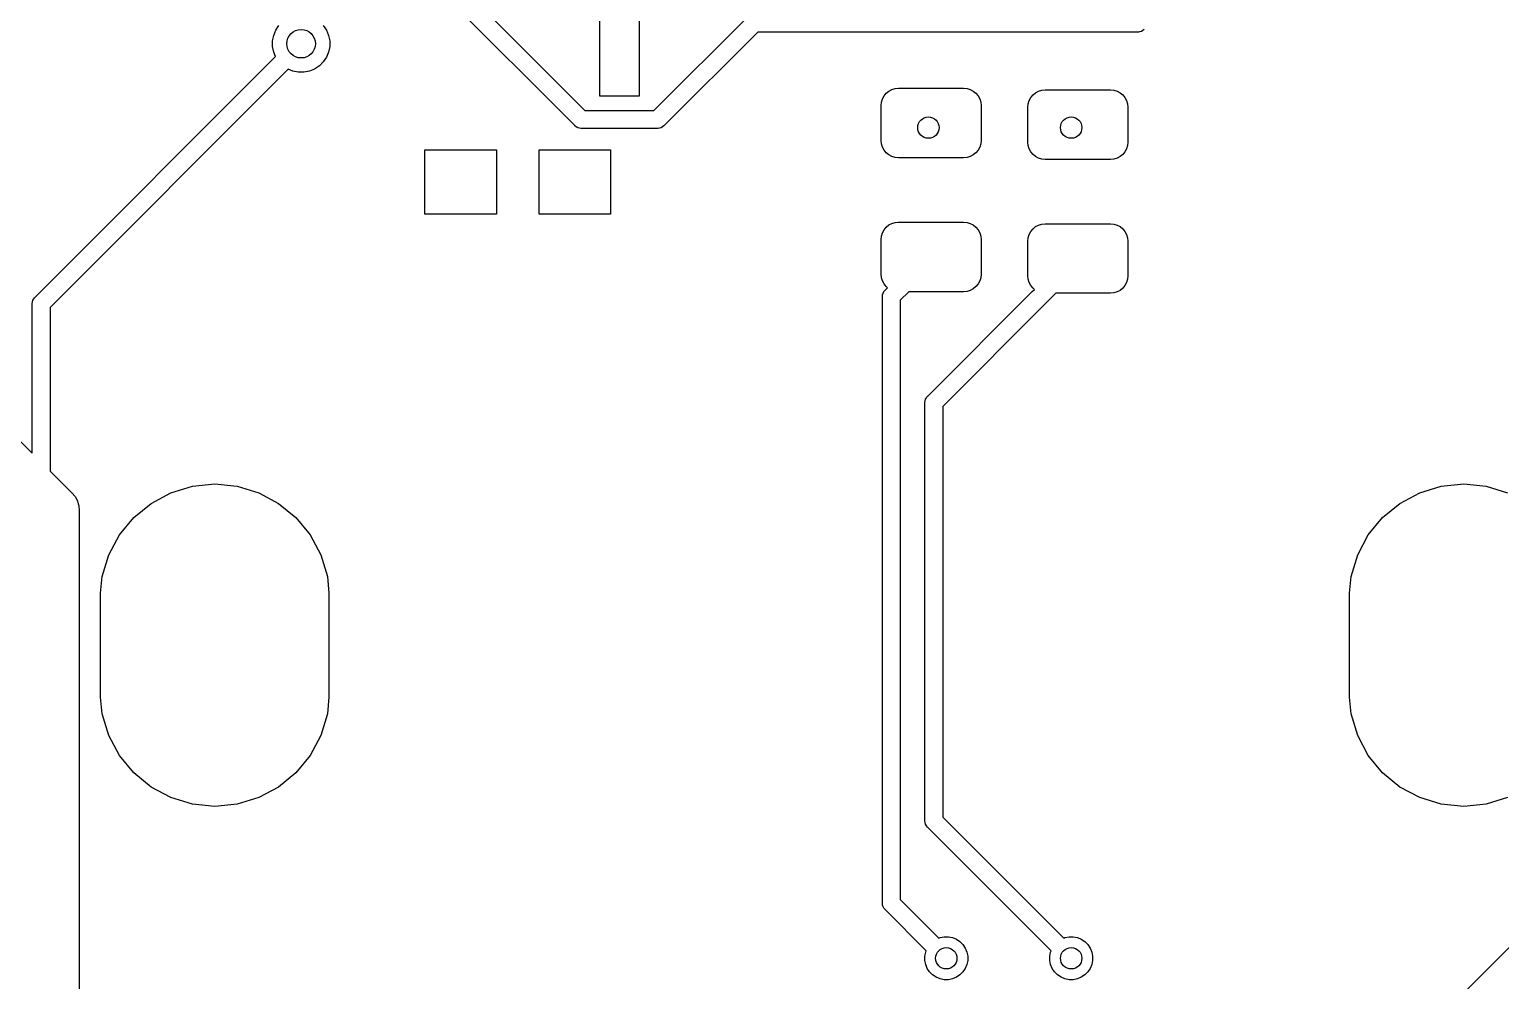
# Model space of a CAD drawing. Extents: x 0.8 to 4.31, y -4.31 to -0.81.
# Drawn here: x 2.112 to 2.924, y -3.659 to -3.135 of the extents above; entities that cross this region are included whole.
import ezdxf

# ---------------------------------------------------------------- set-up
doc = ezdxf.new("R2010")
doc.units = 0
doc.header["$MEASUREMENT"] = 0
doc.layers.add('BLACK', color=7, linetype='CONTINUOUS')

msp = doc.modelspace()

# ---------------------------------------------------------------- linework, layer by layer
at = {"layer": 'BLACK', "linetype": 'CONTINUOUS'}
for p, q in [((1.5048, -2.75951), (2.11389, -3.3686)), ((2.34611, -3.10693), (2.41879, -3.17961)), ((2.42698, -3.17173), (2.42698, -3.1048)), ((2.44864, -3.1048), (2.44864, -3.17173)), ((2.4131, -3.18784), (2.34042, -3.11516)), ((2.24825, -3.13526), (2.24997, -3.13268)), ((2.27444, -3.13268), (2.27616, -3.13526)), ((2.45684, -3.17961), (2.50841, -3.12803)), ((2.24646, -3.14117), (2.24706, -3.13812)), ((2.24706, -3.13812), (2.24825, -3.13526)), ((2.27616, -3.13526), (2.27735, -3.13812)), ((2.27735, -3.13812), (2.27795, -3.14117)), ((2.5141, -3.13626), (2.46252, -3.18784)), ((2.72359, -3.13626), (2.5141, -3.13626)), ((2.72383, -3.13628), (2.72359, -3.13626)), ((2.72407, -3.13626), (2.72383, -3.13628)), ((2.72479, -3.13619), (2.72407, -3.13626)), ((2.72407, -3.13626), (2.72407, -3.13626)), ((2.72572, -3.13591), (2.72479, -3.13619)), ((2.72658, -3.13545), (2.72572, -3.13591)), ((2.72732, -3.13484), (2.72658, -3.13545)), ((2.24646, -3.14427), (2.24646, -3.14117)), ((2.24706, -3.14731), (2.24646, -3.14427)), ((2.24811, -3.14985), (2.24706, -3.14731)), ((2.27735, -3.14731), (2.27616, -3.15018)), ((2.27795, -3.14427), (2.27735, -3.14731)), ((2.27795, -3.14117), (2.27795, -3.14427)), ((2.1155, -3.28246), (2.24811, -3.14985)), ((2.25507, -3.15681), (2.12373, -3.28815)), ((2.25761, -3.15786), (2.25507, -3.15681)), ((2.26966, -3.15667), (2.2668, -3.15786)), ((2.27224, -3.15495), (2.26966, -3.15667)), ((2.27444, -3.15276), (2.27224, -3.15495)), ((2.27616, -3.15018), (2.27444, -3.15276)), ((2.26065, -3.15846), (2.25761, -3.15786)), ((2.26376, -3.15846), (2.26065, -3.15846)), ((2.2668, -3.15786), (2.26376, -3.15846)), ((2.44864, -3.17173), (2.42698, -3.17173)), ((2.58233, -3.17498), (2.58288, -3.17318)), ((2.58288, -3.17318), (2.58377, -3.17152)), ((2.58377, -3.17152), (2.58496, -3.17007)), ((2.58496, -3.17007), (2.58641, -3.16887)), ((2.58641, -3.16887), (2.58807, -3.16799)), ((2.58807, -3.16799), (2.58987, -3.16744)), ((2.58987, -3.16744), (2.59175, -3.16726)), ((2.59175, -3.16726), (2.62767, -3.16726)), ((2.62767, -3.16726), (2.62954, -3.16744)), ((2.62954, -3.16744), (2.63134, -3.16799)), ((2.63134, -3.16799), (2.633, -3.16887)), ((2.633, -3.16887), (2.63446, -3.17007)), ((2.63446, -3.17007), (2.63565, -3.17152)), ((2.63565, -3.17152), (2.63654, -3.17318)), ((2.63654, -3.17318), (2.63708, -3.17498)), ((2.66388, -3.17409), (2.66477, -3.17243)), ((2.66477, -3.17243), (2.66596, -3.17098)), ((2.66596, -3.17098), (2.66741, -3.16978)), ((2.66741, -3.16978), (2.66907, -3.1689)), ((2.66907, -3.1689), (2.67087, -3.16835)), ((2.67087, -3.16835), (2.67275, -3.16817)), ((2.67275, -3.16817), (2.70867, -3.16817)), ((2.70867, -3.16817), (2.71054, -3.16835)), ((2.71054, -3.16835), (2.71234, -3.1689)), ((2.71234, -3.1689), (2.714, -3.16978)), ((2.714, -3.16978), (2.71546, -3.17098)), ((2.71546, -3.17098), (2.71665, -3.17243)), ((2.71665, -3.17243), (2.71754, -3.17409)), ((2.41879, -3.17961), (2.45684, -3.17961)), ((2.58215, -3.17685), (2.58233, -3.17498)), ((2.58215, -3.19605), (2.58215, -3.17685)), ((2.63708, -3.17498), (2.63727, -3.17685)), ((2.63727, -3.17685), (2.63727, -3.19605)), ((2.66315, -3.17776), (2.66333, -3.17589)), ((2.66315, -3.19695), (2.66315, -3.17776)), ((2.66333, -3.17589), (2.66388, -3.17409)), ((2.71754, -3.17409), (2.71808, -3.17589)), ((2.71808, -3.17589), (2.71827, -3.17776)), ((2.71827, -3.17776), (2.71827, -3.19695)), ((2.41325, -3.18802), (2.4131, -3.18784)), ((2.41344, -3.18818), (2.41325, -3.18802)), ((2.4139, -3.18856), (2.41344, -3.18818)), ((2.41344, -3.18818), (2.41344, -3.18818)), ((2.414, -3.18864), (2.4139, -3.18856)), ((2.41486, -3.1891), (2.414, -3.18864)), ((2.41578, -3.18938), (2.41486, -3.1891)), ((2.41651, -3.18945), (2.41578, -3.18938)), ((2.41675, -3.18947), (2.41651, -3.18945)), ((2.41651, -3.18945), (2.41651, -3.18945)), ((2.41699, -3.18945), (2.41675, -3.18947)), ((2.45863, -3.18945), (2.41699, -3.18945)), ((2.45887, -3.18947), (2.45863, -3.18945)), ((2.45912, -3.18945), (2.45887, -3.18947)), ((2.45984, -3.18938), (2.45912, -3.18945)), ((2.45912, -3.18945), (2.45912, -3.18945)), ((2.46077, -3.1891), (2.45984, -3.18938)), ((2.46162, -3.18864), (2.46077, -3.1891)), ((2.46237, -3.18802), (2.46162, -3.18864)), ((2.46252, -3.18784), (2.46237, -3.18802)), ((2.58233, -3.19792), (2.58215, -3.19605)), ((2.63727, -3.19605), (2.63708, -3.19792)), ((2.66333, -3.19883), (2.66315, -3.19695)), ((2.71827, -3.19695), (2.71808, -3.19883)), ((2.33053, -3.23669), (2.33053, -3.20126)), ((2.33053, -3.20126), (2.3699, -3.20126)), ((2.3699, -3.20126), (2.3699, -3.23669)), ((2.39352, -3.23669), (2.39352, -3.20126)), ((2.39352, -3.20126), (2.43289, -3.20126)), ((2.43289, -3.20126), (2.43289, -3.23669)), ((2.58288, -3.19972), (2.58233, -3.19792)), ((2.58377, -3.20138), (2.58288, -3.19972)), ((2.58496, -3.20283), (2.58377, -3.20138)), ((2.58641, -3.20402), (2.58496, -3.20283)), ((2.58807, -3.20491), (2.58641, -3.20402)), ((2.58987, -3.20546), (2.58807, -3.20491)), ((2.59175, -3.20564), (2.58987, -3.20546)), ((2.62767, -3.20564), (2.59175, -3.20564)), ((2.62954, -3.20546), (2.62767, -3.20564)), ((2.63134, -3.20491), (2.62954, -3.20546)), ((2.633, -3.20402), (2.63134, -3.20491)), ((2.63446, -3.20283), (2.633, -3.20402)), ((2.63565, -3.20138), (2.63446, -3.20283)), ((2.63654, -3.19972), (2.63565, -3.20138)), ((2.63708, -3.19792), (2.63654, -3.19972)), ((2.66388, -3.20063), (2.66333, -3.19883)), ((2.66477, -3.20229), (2.66388, -3.20063)), ((2.66596, -3.20374), (2.66477, -3.20229)), ((2.66741, -3.20493), (2.66596, -3.20374)), ((2.66907, -3.20582), (2.66741, -3.20493)), ((2.714, -3.20493), (2.71234, -3.20582)), ((2.71546, -3.20374), (2.714, -3.20493)), ((2.71665, -3.20229), (2.71546, -3.20374)), ((2.71754, -3.20063), (2.71665, -3.20229)), ((2.71808, -3.19883), (2.71754, -3.20063)), ((2.67087, -3.20637), (2.66907, -3.20582)), ((2.67275, -3.20655), (2.67087, -3.20637)), ((2.70867, -3.20655), (2.67275, -3.20655)), ((2.71054, -3.20637), (2.70867, -3.20655)), ((2.71234, -3.20582), (2.71054, -3.20637)), ((2.3699, -3.23669), (2.33053, -3.23669)), ((2.43289, -3.23669), (2.39352, -3.23669)), ((2.58288, -3.247), (2.58377, -3.24534)), ((2.58377, -3.24534), (2.58496, -3.24389)), ((2.58496, -3.24389), (2.58641, -3.24269)), ((2.58641, -3.24269), (2.58807, -3.24181)), ((2.58807, -3.24181), (2.58987, -3.24126)), ((2.58987, -3.24126), (2.59175, -3.24107)), ((2.59175, -3.24107), (2.62767, -3.24107)), ((2.62767, -3.24107), (2.62954, -3.24126)), ((2.62954, -3.24126), (2.63134, -3.24181)), ((2.63134, -3.24181), (2.633, -3.24269)), ((2.633, -3.24269), (2.63446, -3.24389)), ((2.63446, -3.24389), (2.63565, -3.24534)), ((2.63565, -3.24534), (2.63654, -3.247)), ((2.66388, -3.24791), (2.66477, -3.24625)), ((2.66477, -3.24625), (2.66596, -3.24479)), ((2.66596, -3.24479), (2.66741, -3.2436)), ((2.66741, -3.2436), (2.66907, -3.24271)), ((2.66907, -3.24271), (2.67087, -3.24217)), ((2.67087, -3.24217), (2.67275, -3.24198)), ((2.67275, -3.24198), (2.70867, -3.24198)), ((2.70867, -3.24198), (2.71054, -3.24217)), ((2.71054, -3.24217), (2.71234, -3.24271)), ((2.71234, -3.24271), (2.714, -3.2436)), ((2.714, -3.2436), (2.71546, -3.24479)), ((2.71546, -3.24479), (2.71665, -3.24625)), ((2.71665, -3.24625), (2.71754, -3.24791)), ((2.58215, -3.25067), (2.58233, -3.2488)), ((2.58215, -3.26986), (2.58215, -3.25067)), ((2.58233, -3.2488), (2.58288, -3.247)), ((2.63654, -3.247), (2.63708, -3.2488)), ((2.63708, -3.2488), (2.63727, -3.25067)), ((2.63727, -3.25067), (2.63727, -3.26986)), ((2.66315, -3.25158), (2.66333, -3.24971)), ((2.66315, -3.27077), (2.66315, -3.25158)), ((2.66333, -3.24971), (2.66388, -3.24791)), ((2.71754, -3.24791), (2.71808, -3.24971)), ((2.71808, -3.24971), (2.71827, -3.25158)), ((2.71827, -3.25158), (2.71827, -3.27077)), ((2.58233, -3.27174), (2.58215, -3.26986)), ((2.63727, -3.26986), (2.63708, -3.27174)), ((2.58288, -3.27354), (2.58233, -3.27174)), ((2.58377, -3.2752), (2.58288, -3.27354)), ((2.5837, -3.27942), (2.58416, -3.27886)), ((2.58496, -3.27665), (2.58377, -3.2752)), ((2.58416, -3.27886), (2.58431, -3.27867)), ((2.58416, -3.27886), (2.58416, -3.27886)), ((2.58431, -3.27867), (2.5845, -3.27852)), ((2.5845, -3.27852), (2.58573, -3.27728)), ((2.58573, -3.27728), (2.58496, -3.27665)), ((2.63134, -3.27873), (2.62954, -3.27928)), ((2.633, -3.27784), (2.63134, -3.27873)), ((2.63446, -3.27665), (2.633, -3.27784)), ((2.63565, -3.2752), (2.63446, -3.27665)), ((2.63654, -3.27354), (2.63565, -3.2752)), ((2.63708, -3.27174), (2.63654, -3.27354)), ((2.66333, -3.27265), (2.66315, -3.27077)), ((2.66388, -3.27445), (2.66333, -3.27265)), ((2.66477, -3.27611), (2.66388, -3.27445)), ((2.66596, -3.27756), (2.66477, -3.27611)), ((2.6655, -3.27943), (2.66673, -3.27819)), ((2.66673, -3.27819), (2.66596, -3.27756)), ((2.714, -3.27875), (2.71234, -3.27964)), ((2.71546, -3.27756), (2.714, -3.27875)), ((2.71665, -3.27611), (2.71546, -3.27756)), ((2.71754, -3.27445), (2.71665, -3.27611)), ((2.71808, -3.27265), (2.71754, -3.27445)), ((2.71827, -3.27077), (2.71808, -3.27265)), ((2.11386, -3.28611), (2.11396, -3.28515)), ((2.11389, -3.28636), (2.11386, -3.28611)), ((2.11389, -3.3686), (2.11389, -3.28636)), ((2.11396, -3.28515), (2.11424, -3.28422)), ((2.11424, -3.28422), (2.1147, -3.28337)), ((2.1147, -3.28337), (2.11516, -3.28281)), ((2.11516, -3.28281), (2.11531, -3.28262)), ((2.11516, -3.28281), (2.11516, -3.28281)), ((2.11531, -3.28262), (2.1155, -3.28246)), ((2.58286, -3.28217), (2.58296, -3.2812)), ((2.58289, -3.28241), (2.58286, -3.28217)), ((2.58289, -3.61653), (2.58289, -3.28241)), ((2.58296, -3.2812), (2.58324, -3.28027)), ((2.58324, -3.28027), (2.5837, -3.27942)), ((2.59748, -3.27946), (2.59273, -3.28421)), ((2.59273, -3.28421), (2.59273, -3.61473)), ((2.62767, -3.27946), (2.59748, -3.27946)), ((2.60791, -3.33702), (2.6655, -3.27943)), ((2.67246, -3.28639), (2.61614, -3.3427)), ((2.62954, -3.27928), (2.62767, -3.27946)), ((2.6655, -3.27943), (2.6655, -3.27943)), ((2.67848, -3.28037), (2.67246, -3.28638)), ((2.67246, -3.28638), (2.67246, -3.28639)), ((2.70867, -3.28037), (2.67848, -3.28037)), ((2.71054, -3.28019), (2.70867, -3.28037)), ((2.71234, -3.27964), (2.71054, -3.28019)), ((2.12373, -3.28815), (2.12373, -3.37844)), ((2.60628, -3.34067), (2.60637, -3.3397)), ((2.6063, -3.34091), (2.60628, -3.34067)), ((2.6063, -3.57104), (2.6063, -3.34091)), ((2.60637, -3.3397), (2.60665, -3.33877)), ((2.60665, -3.33877), (2.60711, -3.33792)), ((2.60711, -3.33792), (2.60757, -3.33736)), ((2.60757, -3.33736), (2.60772, -3.33717)), ((2.60757, -3.33736), (2.60757, -3.33736)), ((2.60772, -3.33717), (2.60791, -3.33702)), ((2.61614, -3.3427), (2.61614, -3.56924)), ((2.12373, -3.37844), (2.12903, -3.38374)), ((2.12903, -3.38374), (2.12903, -3.38374)), ((2.12903, -3.38374), (2.13525, -3.38996)), ((2.13525, -3.38996), (2.13577, -3.39039)), ((2.13577, -3.39039), (2.1375, -3.39249)), ((2.1794, -3.39619), (2.19034, -3.39034)), ((2.19034, -3.39034), (2.20222, -3.38674)), ((2.20222, -3.38674), (2.21457, -3.38552)), ((2.21457, -3.38552), (2.22692, -3.38674)), ((2.22692, -3.38674), (2.23879, -3.39034)), ((2.23879, -3.39034), (2.24973, -3.39619)), ((2.86838, -3.39619), (2.87932, -3.39034)), ((2.87932, -3.39034), (2.89119, -3.38674)), ((2.89119, -3.38674), (2.90354, -3.38552)), ((2.90354, -3.38552), (2.91589, -3.38674)), ((2.91589, -3.38674), (2.92777, -3.39034)), ((2.1375, -3.39249), (2.13878, -3.39488)), ((2.13878, -3.39488), (2.13927, -3.3965)), ((2.13927, -3.3965), (2.13956, -3.39748)), ((2.13956, -3.39748), (2.13983, -3.40018)), ((2.13983, -3.40018), (2.13976, -3.40086)), ((2.16981, -3.40406), (2.1794, -3.39619)), ((2.24973, -3.39619), (2.25932, -3.40406)), ((2.85879, -3.40406), (2.86838, -3.39619)), ((2.13976, -3.40086), (2.13976, -3.99193)), ((2.16194, -3.41365), (2.16981, -3.40406)), ((2.25932, -3.40406), (2.2672, -3.41365)), ((2.85091, -3.41365), (2.85879, -3.40406)), ((2.15609, -3.4246), (2.16194, -3.41365)), ((2.2672, -3.41365), (2.27305, -3.4246)), ((2.84506, -3.4246), (2.85091, -3.41365)), ((2.15249, -3.43647), (2.15609, -3.4246)), ((2.27305, -3.4246), (2.27665, -3.43647)), ((2.84146, -3.43647), (2.84506, -3.4246)), ((2.15157, -3.44572), (2.15249, -3.43647)), ((2.27665, -3.43647), (2.27756, -3.44572)), ((2.84055, -3.44572), (2.84146, -3.43647)), ((2.15157, -3.50309), (2.15157, -3.44572)), ((2.27756, -3.44572), (2.27756, -3.50309)), ((2.84055, -3.50309), (2.84055, -3.44572)), ((2.15249, -3.51235), (2.15157, -3.50309)), ((2.27756, -3.50309), (2.27665, -3.51235)), ((2.84146, -3.51235), (2.84055, -3.50309)), ((2.15609, -3.52422), (2.15249, -3.51235)), ((2.27665, -3.51235), (2.27305, -3.52422)), ((2.84506, -3.52422), (2.84146, -3.51235)), ((2.16194, -3.53517), (2.15609, -3.52422)), ((2.27305, -3.52422), (2.2672, -3.53517)), ((2.85091, -3.53517), (2.84506, -3.52422)), ((2.16981, -3.54476), (2.16194, -3.53517)), ((2.2672, -3.53517), (2.25932, -3.54476)), ((2.85879, -3.54476), (2.85091, -3.53517)), ((2.1794, -3.55263), (2.16981, -3.54476)), ((2.25932, -3.54476), (2.24973, -3.55263)), ((2.86838, -3.55263), (2.85879, -3.54476)), ((2.19034, -3.55848), (2.1794, -3.55263)), ((2.24973, -3.55263), (2.23879, -3.55848)), ((2.87932, -3.55848), (2.86838, -3.55263)), ((2.20222, -3.56208), (2.19034, -3.55848)), ((2.21457, -3.5633), (2.20222, -3.56208)), ((2.22692, -3.56208), (2.21457, -3.5633)), ((2.23879, -3.55848), (2.22692, -3.56208)), ((2.89119, -3.56208), (2.87932, -3.55848)), ((2.90354, -3.5633), (2.89119, -3.56208)), ((2.91589, -3.56208), (2.90354, -3.5633)), ((2.92777, -3.55848), (2.91589, -3.56208)), ((2.61614, -3.56924), (2.68289, -3.63599)), ((2.60628, -3.57128), (2.6063, -3.57104)), ((2.6063, -3.57152), (2.60628, -3.57128)), ((2.60637, -3.57225), (2.6063, -3.57152)), ((2.6063, -3.57152), (2.6063, -3.57152)), ((2.60665, -3.57317), (2.60637, -3.57225)), ((2.60711, -3.57403), (2.60665, -3.57317)), ((2.60772, -3.57478), (2.60711, -3.57403)), ((2.60791, -3.57493), (2.60772, -3.57478)), ((2.67593, -3.64295), (2.60791, -3.57493)), ((2.60126, -3.96841), (2.97441, -3.59526)), ((2.58286, -3.61677), (2.58289, -3.61653)), ((2.58289, -3.61701), (2.58286, -3.61677)), ((2.58296, -3.61773), (2.58289, -3.61701)), ((2.58289, -3.61701), (2.58289, -3.61701)), ((2.58324, -3.61866), (2.58296, -3.61773)), ((2.5837, -3.61952), (2.58324, -3.61866)), ((2.58431, -3.62026), (2.5837, -3.61952)), ((2.59273, -3.61473), (2.61399, -3.63599)), ((2.5845, -3.62042), (2.58431, -3.62026)), ((2.60703, -3.64295), (2.5845, -3.62042)), ((2.61399, -3.63599), (2.61467, -3.63571)), ((2.61467, -3.63571), (2.61695, -3.63526)), ((2.61695, -3.63526), (2.61927, -3.63526)), ((2.61927, -3.63526), (2.62156, -3.63571)), ((2.62156, -3.63571), (2.6237, -3.6366)), ((2.68289, -3.63599), (2.68356, -3.63571)), ((2.68356, -3.63571), (2.68584, -3.63526)), ((2.68584, -3.63526), (2.68817, -3.63526)), ((2.68817, -3.63526), (2.69045, -3.63571)), ((2.69045, -3.63571), (2.6926, -3.6366)), ((2.6063, -3.64591), (2.60675, -3.64362)), ((2.60675, -3.64362), (2.60703, -3.64295)), ((2.6237, -3.6366), (2.62564, -3.63789)), ((2.62564, -3.63789), (2.62728, -3.63954)), ((2.62728, -3.63954), (2.62858, -3.64147)), ((2.62858, -3.64147), (2.62947, -3.64362)), ((2.62947, -3.64362), (2.62992, -3.64591)), ((2.6752, -3.64591), (2.67565, -3.64362)), ((2.67565, -3.64362), (2.67593, -3.64295)), ((2.6926, -3.6366), (2.69454, -3.63789)), ((2.69454, -3.63789), (2.69618, -3.63954)), ((2.69618, -3.63954), (2.69747, -3.64147)), ((2.69747, -3.64147), (2.69837, -3.64362)), ((2.69837, -3.64362), (2.69882, -3.64591)), ((2.6063, -3.64823), (2.6063, -3.64591)), ((2.60675, -3.65051), (2.6063, -3.64823)), ((2.60764, -3.65266), (2.60675, -3.65051)), ((2.62947, -3.65051), (2.62858, -3.65266)), ((2.62992, -3.64823), (2.62947, -3.65051)), ((2.62992, -3.64591), (2.62992, -3.64823)), ((2.6752, -3.64823), (2.6752, -3.64591)), ((2.67565, -3.65051), (2.6752, -3.64823)), ((2.67654, -3.65266), (2.67565, -3.65051)), ((2.69837, -3.65051), (2.69747, -3.65266)), ((2.69882, -3.64823), (2.69837, -3.65051)), ((2.69882, -3.64591), (2.69882, -3.64823)), ((2.60894, -3.6546), (2.60764, -3.65266)), ((2.61058, -3.65624), (2.60894, -3.6546)), ((2.61252, -3.65754), (2.61058, -3.65624)), ((2.61467, -3.65843), (2.61252, -3.65754)), ((2.61695, -3.65888), (2.61467, -3.65843)), ((2.61927, -3.65888), (2.61695, -3.65888)), ((2.62156, -3.65843), (2.61927, -3.65888)), ((2.6237, -3.65754), (2.62156, -3.65843)), ((2.62564, -3.65624), (2.6237, -3.65754)), ((2.62728, -3.6546), (2.62564, -3.65624)), ((2.62858, -3.65266), (2.62728, -3.6546)), ((2.67783, -3.6546), (2.67654, -3.65266)), ((2.67948, -3.65624), (2.67783, -3.6546)), ((2.68141, -3.65754), (2.67948, -3.65624)), ((2.68356, -3.65843), (2.68141, -3.65754)), ((2.68584, -3.65888), (2.68356, -3.65843)), ((2.68817, -3.65888), (2.68584, -3.65888)), ((2.69045, -3.65843), (2.68817, -3.65888)), ((2.6926, -3.65754), (2.69045, -3.65843)), ((2.69454, -3.65624), (2.6926, -3.65754)), ((2.69618, -3.6546), (2.69454, -3.65624)), ((2.69747, -3.65266), (2.69618, -3.6546))]:
    msp.add_line(p, q, dxfattribs=at)
at = {"layer": 'BLACK'}
for centre, radius in [((2.2622, -3.14272), 0.007874), ((2.60827, -3.18898), 0.005906), ((2.68701, -3.18898), 0.005906), ((2.61811, -3.64707), 0.005906), ((2.68701, -3.64707), 0.005906)]:
    msp.add_circle(centre, radius, dxfattribs=at)

doc.saveas('drawing.dxf')
